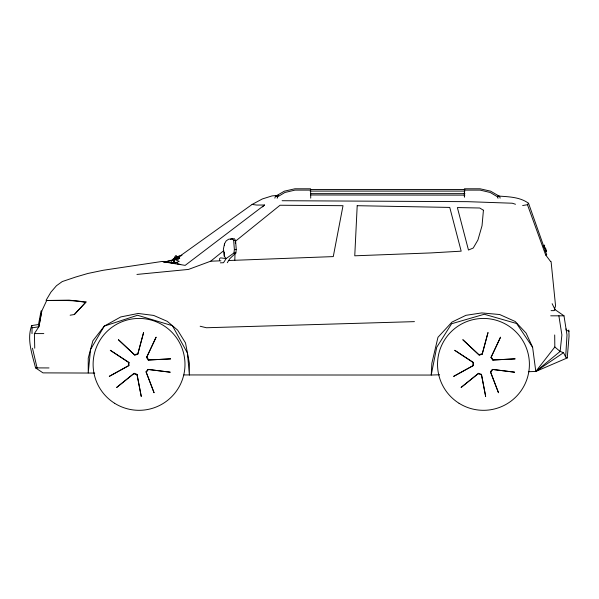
<?xml version="1.0" encoding="UTF-8"?>
<svg xmlns="http://www.w3.org/2000/svg" width="599" height="599" viewBox="0 0 599 599"><rect width="100%" height="100%" fill="white"/><g stroke="black" fill="none" stroke-linecap="round" stroke-linejoin="round"><path stroke-width="0.9" d="M464.36 196.345L464.36 192.781M234.808 260.288L235.003 253.946M235.332 243.082L235.385 241.27L280.04 205.247L343.01 205.697L333.269 256.597L228.316 260.528M224.475 245.388L224.535 243.741L226.16 240.888L228.608 239.241L232.479 238.694L233.655 240.491L234.374 249.483L233.969 252.98L226.137 258.573L223.517 262.721L220.38 262.841M128.456 365.57L128.568 362.417L110.276 350.288L129.047 362.507L128.935 365.517L109.325 376.329L128.935 365.517M472.873 365.57L472.993 362.417L454.693 350.288L473.465 362.507L473.352 365.517L453.743 376.329L473.352 365.517M568.81 330.019L569.05 336.136L567.26 357.932L565.673 357.019L566.998 334.968L563.988 315.815L555.048 309.631L552.143 303.686M227.291 262.721L229.911 258.573L235.864 252.98L236.261 249.483L235.549 240.491L234.374 238.694L230.503 239.241M39.332 324.673L41.75 311.076L46.715 300.473L69.042 300.144L86.039 301.956L74.328 314.527L70.143 315.209M41.75 311.076L38.853 326.762L34.398 333.591L34.735 348.199M32.009 333.591L32.009 327.84L38.853 326.762L39.167 325.579L38.493 324.516L41.069 310.971M137.006 374.345L141.229 396.343L137.006 374.345L134.176 373.312L116.753 387.388L134.176 373.312M481.424 374.345L485.647 396.343L481.424 374.345L478.594 373.312L461.17 387.388L478.594 373.312M224.535 243.741L223.36 249.221L224.333 256.327L226.137 258.573L220.567 257.87L219.601 258.573L219.601 260.288M174.122 262.152L175.275 257.548L174.878 256.484L176.016 255.773L177.027 256.821L175.881 257.533L176.323 258.386M173.313 263.538L179.213 261.366L175.821 259.824L176.63 256.769L176.016 255.773M137.74 354.286L143.558 332.655L137.74 354.286L134.842 355.117L118.497 339.798L134.842 355.117M482.158 354.286L487.983 332.655L482.158 354.286L479.26 355.117L462.915 339.798L479.26 355.117M274.866 198.142L275.398 196.367L284.375 191.171L294.918 188.79L310.582 188.79L310.724 198.134M554.3 309.818L555.558 305.819L551.08 261.531M277.15 198.276L277.681 196.786L284.892 192.489L295.015 190.108L310.686 190.108M173.283 258.334L173.583 259.981L175.088 258.828M38.493 324.516L31.71 325.586C26.573 339.101 32.211 354.503 35.558 367.891L43.001 372.877L94.732 373.065M146.56 357.513L156.069 337.237L146.56 357.513L148.245 360.014L170.61 358.868L148.245 360.014M490.978 357.513L500.494 337.237L490.978 357.513L492.663 360.014L515.028 358.868L492.663 360.014M175.275 257.548L173.74 260.55L174.93 262.302L172.774 263.096M46.041 300.354L50.93 292.147L56.448 285.738L62.244 281.567L75.729 277.023L87.851 273.473L103.223 270.269L162.074 261.449L167.473 262.048M522.65 205.532L527.457 204.701L528.535 203.263C519.685 196.809 508.296 196.831 497.829 196M554.696 334.968L554.824 347.001L535.806 371.455L528.34 371.709M146.036 371.777L154.04 392.697L146.036 371.777L147.901 369.403L170.123 372.181L147.901 369.403M146.373 372.129L148.32 369.643M490.461 371.777L498.465 392.697L490.461 371.777L492.318 369.403L514.541 372.181L492.318 369.403M490.791 372.129L492.737 369.643M175.821 259.824L176.75 258.716M74.328 314.527L86.039 301.956M555.048 309.631L553.97 310.634L551.087 310.634M262.452 206.895L264.518 205.015L256.731 205.06L252.097 204.446L177.888 257.577M136.946 274.432L188.483 269.423L210.691 261.194L223.764 250.644M264.518 205.015L185.166 265.372L163.018 261.748L171.112 262.654M565.673 357.019L563.524 352.684L535.806 371.455L532.608 347.24L526.124 333.141L515.207 321.491L499.686 314.527L481.738 312.918L465.925 315.321L452.005 322.067L437.966 337.289L431.857 363.271L431.228 375.056L183.818 374.937M177.821 256.634L176.57 257.428L179.386 257.675L179.707 258.266L176.615 259.734M173.291 259.397L174.638 258.618L174.421 257.667M180.599 256.043L181.946 255.264L179.108 255.96L175.417 258.102L178.038 258.454L179.386 257.675M252.097 204.446L262.317 198.965L272.103 195.888L278.483 195.311M177.783 257.997L179.116 257.413M567.26 357.932L535.806 371.455L560.125 351.433L561.892 334.968L558.882 315.815M173.253 260.108L166.964 261.441L174.084 259.464M543.405 246.998L544.409 246.653L544.177 245.268L544.693 245.171M544.873 250.584L545.876 250.24L546.318 251.408L545.315 251.752M134.64 354.675L137.68 353.807M479.058 354.675L482.098 353.807M177.761 256.739L179.176 256.394M499.588 196.367L490.611 191.171L480.061 188.79L464.39 188.79L464.412 190.108L480.091 190.108L490.237 192.489L497.484 196.786L499.588 196.367L500.128 198.142M543.173 245.612L543.69 245.515M527.457 204.701L545.674 254.972L546.752 254.837L528.535 203.263M210.691 261.194L220.896 260.812M439.629 374.764L431.228 375.056L436.716 347.293L451.624 323.745L484.262 314.258L516.63 323.512L532.608 347.24M414.441 321.633L206.408 327.75L200.156 326.245M310.986 189.509L464.914 189.509M310.125 191.088L464.936 191.088M310.933 193.649L464.929 193.642M310.784 194.982L464.869 195.132M282.107 200.717L467.654 201.668L512.227 203.218L515.499 204.252M233.655 240.491L235.549 240.491M234.374 249.483L236.261 249.483M233.969 252.98L235.864 252.98M550.706 315.815L563.988 315.815M34.398 333.591L43.802 333.591M35.558 367.891L49.006 367.943M172.01 262.751L174.698 262.991M174.691 262.968L166.597 262.062L175.859 263.567M85.125 302.42C72.449 299.597 59.458 300.855 46.715 300.473M275.398 196.367L277.681 196.786M472.993 362.417L473.465 362.507M128.568 362.417L129.047 362.507M177.297 263.567L180.711 264.571M478.361 373.739L481.326 374.824M133.944 373.739L136.909 374.824M563.524 352.684L560.125 351.433L554.824 347.001M569.028 331.322L566.25 330.154L566.033 328.851M545.674 254.972L550.616 261.531M491.337 357.184L493.097 359.812M146.92 357.184L148.679 359.812M178.038 258.454L178.352 259.045M174.638 258.618L174.93 259.202M544.409 246.653L545.876 250.24M546.318 251.408L545.569 247.971M497.484 196.786L498.024 198.276M173.111 259.756L173.822 261.913L171.696 262.759L170.985 260.602M177.057 262.474L177.529 263.904M31.71 325.586L32.009 327.84M32.466 348.199L37.093 367.943M224.318 252.044L224.333 256.327M464.412 190.108L464.427 197.243M357.199 205.697L354.758 255.803L430.951 252.92L461.178 251.168L449.759 207.419L357.199 205.697M483.43 210.249L482.03 225.748L477.905 240.027L473.255 248.001L468.47 250.053L457.374 207.568L479.724 208.003L483.43 210.249M90.546 349.502L88.24 372.93L88.24 358.157L92.86 340.838L104.308 326.088L120.796 316.923L138.197 313.464L153.673 315.426L167.263 321.334L177.596 330.101L185.51 342.928L189.389 363.271L189.389 375.056L187.45 353.096L172.43 325.714L137.553 315.269L104.308 326.088L90.546 349.502M114.649 403.299A45.936 45.936 0 0 0 184.956 366.049A45.936 45.936 0 0 0 117.539 323.789A45.936 45.936 0 0 0 114.649 403.299M459.066 403.299A45.936 45.936 0 0 0 529.374 366.049A45.936 45.936 0 0 0 461.964 323.789A45.936 45.936 0 0 0 459.066 403.299"/></g></svg>
